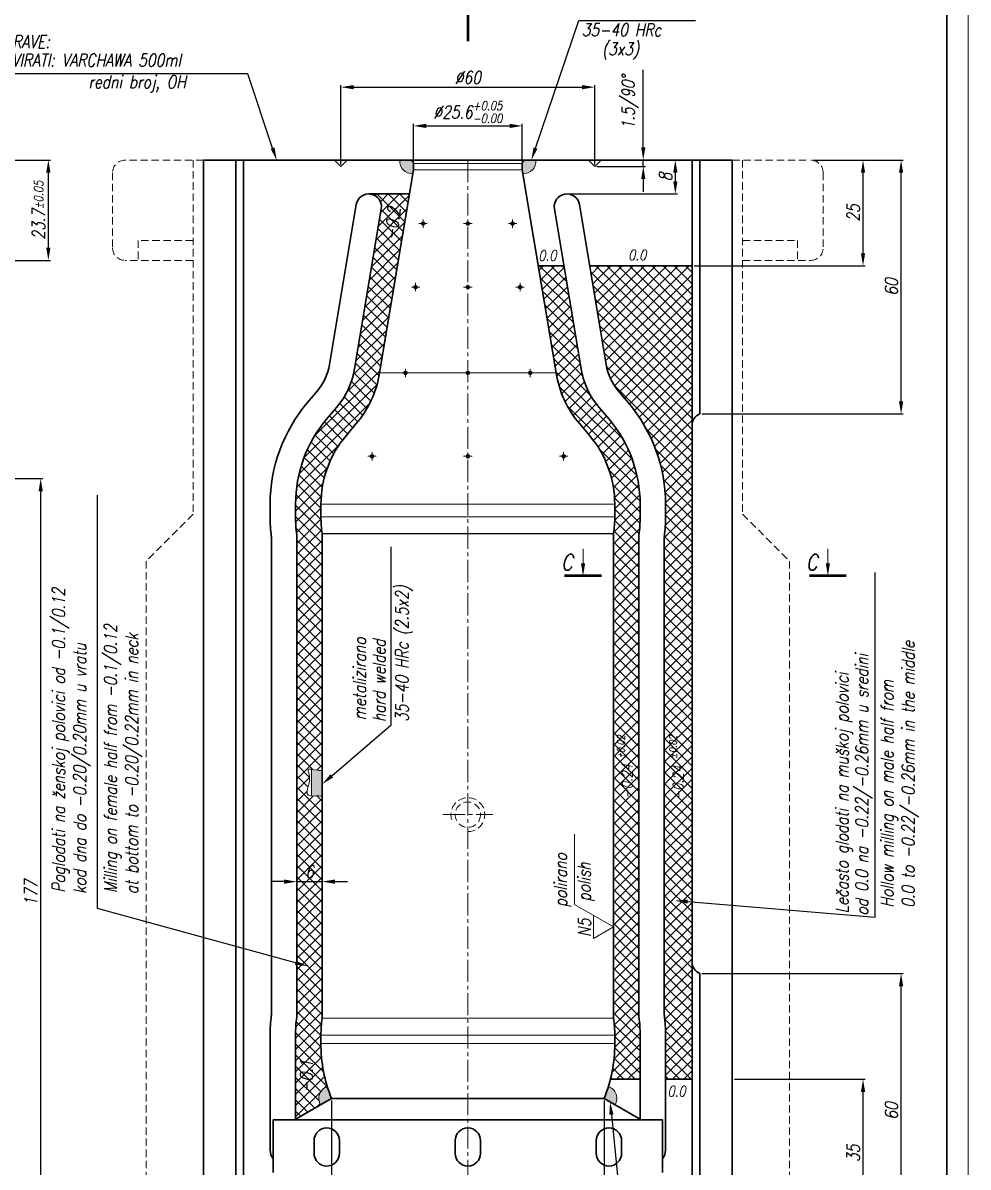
# Model space of a CAD drawing. Extents: x -180 to 1007, y -94 to 522.
# Drawn here: x 208.1 to 431.5, y 41.5 to 311.9 of the extents above; entities that cross this region are included whole.
import ezdxf
from ezdxf import colors
from ezdxf.entities.mleader import LeaderData, LeaderLine
from ezdxf.math import Vec2, Vec3

# ---------------------------------------------------------------- set-up
doc = ezdxf.new("R2010")
doc.units = 0
doc.header["$LTSCALE"] = 7
doc.header["$MEASUREMENT"] = 0
doc.linetypes.add('CENTER2', pattern=[1.125, 0.75, -0.125, 0.125, -0.125])
doc.linetypes.add('HIDDEN', pattern=[0.375, 0.25, -0.125])
doc.layers.get('0').update_dxf_attribs({"linetype": 'CONTINUOUS', "lineweight": 15})
for name, color, linetype, lineweight in [('1', 1, 'CENTER2', 15), ('2', 2, 'HIDDEN', 15), ('3', 3, 'CONTINUOUS', 30), ('4', 5, 'CONTINUOUS', 50), ('8', 252, 'CONTINUOUS', 15), ('ENGLISH', 252, 'CONTINUOUS', 18)]:
    doc.layers.add(name, color=color, linetype=linetype, lineweight=lineweight)
doc.styles.add('ITALICT', font='ITALICT.shx', dxfattribs={"width": 0.8, "height": 3})
doc.styles.get("Standard").update_dxf_attribs({"font": 'isocp.shx', "height": 3})
doc.dimstyles.get("Standard").update_dxf_attribs({"dimtxt": 3, "dimasz": 3, "dimexe": 0.5, "dimexo": 0.5, "dimgap": 0.8, "dimtad": 1, "dimdsep": 46, "dimtxsty": 'ITALICT', "dimcen": 0.09, "dimazin": 2, "dimtfac": 1, "dimtmove": 0, "dimatfit": 3, "dimfxl": 1, "dimtolj": 1, "dimtzin": 0, "dimarcsym": 0})

# ---------------------------------------------------------------- blocks, each defined once
blk = doc.blocks.new('*D12')
at = {"color": 0, "lineweight": -2, "transparency": 16777216}
for p, q in [((300.41, 279.17), (300.41, 288.05)), ((303.41, 287.55), (323.11, 287.55)), ((326.11, 279.17), (326.11, 288.05))]:
    blk.add_line(p, q, dxfattribs=at)
at = {"color": 0, "transparency": 16777216}
for points in [[(303.41, 288.05), (303.41, 287.05), (300.41, 287.55)], [(323.11, 288.05), (323.11, 287.05), (326.11, 287.55)]]:
    blk.add_solid(points, dxfattribs=at)
at = {"color": 0, "transparency": 16777216, "insert": (313.26, 290.83), "char_height": 3, "attachment_point": 5, "style": 'ITALICT'}
blk.add_mtext('\\A1;%%c25.6{}{\\H0.71x;\\C3;\\S+0.05^ -0.00;}', dxfattribs=at)
blk = doc.blocks.new('*D23')
at = {"color": 0, "lineweight": -2, "transparency": 16777216}
for p, q in [((161.23, 279.47), (214.6, 279.47)), ((214.1, 276.47), (214.1, 258.77)), ((161.23, 255.77), (214.6, 255.77))]:
    blk.add_line(p, q, dxfattribs=at)
at = {"color": 0, "transparency": 16777216}
for points in [[(213.6, 276.47), (214.6, 276.47), (214.1, 279.47)], [(213.6, 258.77), (214.6, 258.77), (214.1, 255.77)]]:
    blk.add_solid(points, dxfattribs=at)
at = {"color": 0, "transparency": 16777216, "insert": (211.8, 267.62), "char_height": 3, "attachment_point": 5, "rotation": 90, "style": 'ITALICT'}
blk.add_mtext('\\A1;23.7{}{\\H0.71x;\\C3;%%p0.05}', dxfattribs=at)
blk = doc.blocks.new('*D32')
at = {"color": 0, "lineweight": -2, "transparency": 16777216}
for p, q in [((281.03, 57.17), (281.03, 15.28)), ((345.48, 57.17), (345.48, 15.28)), ((284.03, 15.78), (342.48, 15.78))]:
    blk.add_line(p, q, dxfattribs=at)
at = {"color": 0, "transparency": 16777216}
for points in [[(284.03, 16.28), (284.03, 15.28), (281.03, 15.78)], [(342.48, 16.28), (342.48, 15.28), (345.48, 15.78)]]:
    blk.add_solid(points, dxfattribs=at)
at = {"color": 0, "transparency": 16777216, "insert": (313.26, 19.06), "char_height": 3, "attachment_point": 5, "style": 'ITALICT'}
blk.add_mtext('\\A1;%%c64.5{}{\\H0.71x;\\C3;\\S+0.05^ -0.00;}', dxfattribs=at)
blk = doc.blocks.new('*D36')
at = {"color": 0, "lineweight": -2, "transparency": 16777216}
for p, q in [((283.26, 278.47), (283.26, 297.21)), ((286.26, 296.71), (340.26, 296.71)), ((343.26, 278.47), (343.26, 297.21))]:
    blk.add_line(p, q, dxfattribs=at)
at = {"color": 0, "transparency": 16777216}
for points in [[(286.26, 297.21), (286.26, 296.21), (283.26, 296.71)], [(340.26, 297.21), (340.26, 296.21), (343.26, 296.71)]]:
    blk.add_solid(points, dxfattribs=at)
at = {"color": 0, "transparency": 16777216, "insert": (313.26, 299.01), "char_height": 3, "attachment_point": 5, "style": 'ITALICT'}
blk.add_mtext('\\A1;%%c60', dxfattribs=at)
blk = doc.blocks.new('*D37')
at = {"color": 0, "lineweight": -2, "transparency": 16777216}
for p, q in [((354.72, 282.47), (354.72, 300.78)), ((354.72, 277.97), (354.72, 279.47)), ((343.76, 277.97), (355.22, 277.97)), ((354.72, 274.97), (354.72, 271.97))]:
    blk.add_line(p, q, dxfattribs=at)
at = {"color": 0, "transparency": 16777216}
for points in [[(354.22, 282.47), (355.22, 282.47), (354.72, 279.47)], [(354.22, 274.97), (355.22, 274.97), (354.72, 277.97)]]:
    blk.add_solid(points, dxfattribs=at)
at = {"color": 0, "transparency": 16777216, "insert": (351.63, 293.13), "char_height": 3, "attachment_point": 5, "rotation": 90, "style": 'ITALICT'}
blk.add_mtext('\\A1;1.5/90%%D', dxfattribs=at)
blk = doc.blocks.new('*D38')
at = {"color": 0, "lineweight": -2, "transparency": 16777216}
for p, q in [((362.3, 274.47), (362.3, 276.47)), ((336.57, 271.47), (362.8, 271.47))]:
    blk.add_line(p, q, dxfattribs=at)
at = {"color": 0, "transparency": 16777216}
for points in [[(361.8, 276.47), (362.8, 276.47), (362.3, 279.47)], [(361.8, 274.47), (362.8, 274.47), (362.3, 271.47)]]:
    blk.add_solid(points, dxfattribs=at)
at = {"color": 0, "transparency": 16777216, "insert": (360, 275.47), "char_height": 3, "attachment_point": 5, "rotation": 90, "style": 'ITALICT'}
blk.add_mtext('\\A1;8', dxfattribs=at)
blk = doc.blocks.new('*D41')
at = {"color": 0, "lineweight": -2, "transparency": 16777216}
for p, q in [((394.76, 279.47), (416.16, 279.47)), ((415.66, 222.47), (415.66, 276.47)), ((368.58, 219.47), (416.16, 219.47))]:
    blk.add_line(p, q, dxfattribs=at)
at = {"color": 0, "transparency": 16777216}
for points in [[(415.16, 276.47), (416.16, 276.47), (415.66, 279.47)], [(415.16, 222.47), (416.16, 222.47), (415.66, 219.47)]]:
    blk.add_solid(points, dxfattribs=at)
at = {"color": 0, "transparency": 16777216, "insert": (413.36, 249.47), "char_height": 3, "attachment_point": 5, "rotation": 90, "style": 'ITALICT'}
blk.add_mtext('\\A1;60', dxfattribs=at)
blk = doc.blocks.new('*D42')
at = {"color": 0, "lineweight": -2, "transparency": 16777216}
for p, q in [((368.58, 87.22), (416.16, 87.22)), ((415.66, 30.22), (415.66, 84.22)), ((386.76, 27.22), (416.16, 27.22))]:
    blk.add_line(p, q, dxfattribs=at)
at = {"color": 0, "transparency": 16777216}
for points in [[(415.16, 84.22), (416.16, 84.22), (415.66, 87.22)], [(415.16, 30.22), (416.16, 30.22), (415.66, 27.22)]]:
    blk.add_solid(points, dxfattribs=at)
at = {"color": 0, "transparency": 16777216, "insert": (413.36, 54.72), "char_height": 3, "attachment_point": 5, "rotation": 90, "style": 'ITALICT'}
blk.add_mtext('\\A1;60', dxfattribs=at)
blk = doc.blocks.new('*D86')
at = {"color": 0, "lineweight": -2, "transparency": 16777216}
for p, q in [((376.26, 62.22), (407.16, 62.22)), ((406.66, 30.22), (406.66, 59.22)), ((386.76, 27.22), (407.16, 27.22))]:
    blk.add_line(p, q, dxfattribs=at)
at = {"color": 0, "transparency": 16777216}
for points in [[(406.16, 59.22), (407.16, 59.22), (406.66, 62.22)], [(406.16, 30.22), (407.16, 30.22), (406.66, 27.22)]]:
    blk.add_solid(points, dxfattribs=at)
at = {"color": 0, "transparency": 16777216, "insert": (404.36, 44.72), "char_height": 3, "attachment_point": 5, "rotation": 90, "style": 'ITALICT'}
blk.add_mtext('\\A1;35', dxfattribs=at)
blk = doc.blocks.new('*D97')
at = {"color": 0, "lineweight": -2, "transparency": 16777216}
for p, q in [((148.23, 204.22), (212.8, 204.22)), ((212.3, 30.22), (212.3, 201.22)), ((147.38, 27.22), (212.8, 27.22))]:
    blk.add_line(p, q, dxfattribs=at)
at = {"color": 0, "transparency": 16777216}
for points in [[(211.8, 201.22), (212.8, 201.22), (212.3, 204.22)], [(211.8, 30.22), (212.8, 30.22), (212.3, 27.22)]]:
    blk.add_solid(points, dxfattribs=at)
at = {"color": 0, "transparency": 16777216, "insert": (210, 106.26), "char_height": 3, "attachment_point": 5, "rotation": 90, "style": 'ITALICT'}
blk.add_mtext('\\A1;177', dxfattribs=at)
blk = doc.blocks.new('*D98')
at = {"color": 0, "lineweight": -2, "transparency": 16777216}
for p, q in [((394.76, 279.47), (407.16, 279.47)), ((406.66, 257.47), (406.66, 276.47)), ((366.76, 254.47), (407.16, 254.47))]:
    blk.add_line(p, q, dxfattribs=at)
at = {"color": 0, "transparency": 16777216}
for points in [[(406.16, 276.47), (407.16, 276.47), (406.66, 279.47)], [(406.16, 257.47), (407.16, 257.47), (406.66, 254.47)]]:
    blk.add_solid(points, dxfattribs=at)
at = {"color": 0, "transparency": 16777216, "insert": (404.36, 266.97), "char_height": 3, "attachment_point": 5, "rotation": 90, "style": 'ITALICT'}
blk.add_mtext('\\A1;25', dxfattribs=at)
blk = doc.blocks.new('A$C06FE1C3C')
for p, q in [((-9.22, 5.32), (-9.22, 21.93)), ((-9.22, 5.32), (0, 0)), ((-4.76, 2.75), (-4.76, -2.75)), ((-4.76, -2.75), (0, 0))]:
    blk.add_line(p, q)
at = {"style": 'ITALICT', "width": 0.8}
for s, p in [('polirano', (-11.02, 4.68)), ('N5', (-5.38, -2.36))]:
    blk.add_text(s, height=3, rotation=90, dxfattribs=at).set_placement(p)
at = {"layer": 'ENGLISH', "style": 'ITALICT', "width": 0.8}
blk.add_text('polish', height=3, rotation=90, dxfattribs=at).set_placement((-5.45, 6.02))
blk = doc.blocks.new('*D101')
at = {"color": 0, "linetype": 'ByBlock', "lineweight": -2, "transparency": 16777216}
for p, q in [((269.83, 108.94), (266.83, 108.94)), ((272.83, 109.33), (272.83, 109.44)), ((272.83, 108.94), (278.83, 108.94)), ((278.83, 109.33), (278.83, 109.44)), ((281.83, 108.94), (284.83, 108.94))]:
    blk.add_line(p, q, dxfattribs=at)
at = {"color": 0, "transparency": 16777216}
for points in [[(269.83, 109.44), (269.83, 108.44), (272.83, 108.94)], [(281.83, 109.44), (281.83, 108.44), (278.83, 108.94)]]:
    blk.add_solid(points, dxfattribs=at)
at = {"color": 0, "transparency": 16777216, "insert": (275.83, 111.24), "char_height": 3, "attachment_point": 5, "style": 'ITALICT'}
blk.add_mtext('\\A1;6', dxfattribs=at)

msp = doc.modelspace()

# ---------------------------------------------------------------- hatches: boundary and pattern name
h = msp.add_hatch(color=256)
h.dxf.hatch_style = 1
h.paths.add_polyline_path([(329.3312, 279.4683), (326.9061, 279.4683, 0.41421356), (326.1061, 278.6683), (326.1061, 277.1683), (326.2616, 276.235, 0.44514592)])
h.paths.add_polyline_path([(300.4061, 278.6683, 0.41421356), (299.6061, 279.4683), (297.1809, 279.4683, 0.44514592), (300.2505, 276.235), (300.4061, 277.1683)])
edge = h.paths.add_edge_path()
edge.add_spline(control_points=[(278.8311, 135.2253), (278.4976, 135.1826), (277.8219, 135.181), (276.7486, 135.4375), (276.3311, 135.4927)], knot_values=[10.55621248, 10.55621248, 10.55621248, 10.55621248, 11.56671098, 12.45186169, 12.45186169, 12.45186169, 12.45186169], degree=3, periodic=0)
edge.add_line((276.3311, 135.4927), (276.3311, 129.1771))
edge.add_spline(control_points=[(276.3311, 129.1771), (276.8844, 129.1557), (277.9164, 129.2827), (278.5766, 129.1613), (278.7905, 129.1026)], knot_values=[0.99617039, 0.99617039, 0.99617039, 0.99617039, 2.27984818, 2.94341118, 2.94341118, 2.94341118, 2.94341118], degree=3, periodic=0)
edge.add_line((278.8311, 129.0923), (278.8311, 135.2253))
h.paths.add_polyline_path([(281.0311, 57.6683, -0.02140781), (280.0386, 60.4993, 0.4699342), (278.433, 56.1683)])
h.paths.add_polyline_path([(346.4735, 60.4993, -0.02140781), (345.4811, 57.6683), (348.0792, 56.1683, 0.4699342)])
at = {"layer": '8'}
h = msp.add_hatch(dxfattribs=at)
h.set_pattern_fill('ANSI37', color=256, scale=15)
h.set_pattern_definition([(45, (274.5372, 95.1226), (-1.325825, 1.325825), []), (135, (274.5372, 95.1226), (-1.325825, -1.325825), [])])
h.paths.add_polyline_path([(278.8311, 118.0287), (272.8311, 118.0287), (272.8311, 77.2943, -0.03239131), (272.8059, 76.9068, 0.03239131), (272.5311, 72.6683), (272.5311, 52.7608), (278.433, 56.1683, -0.4699342), (280.0386, 60.4993, -0.07372273), (278.5311, 70.6683), (278.5311, 72.6683, -0.03710216), (278.8256, 76.6317, 0.03710216), (278.8311, 76.7056)])
edge = h.paths.add_edge_path()
edge.add_line((278.8311, 167.1551), (272.8311, 167.1551))
edge.add_line((272.8311, 167.1551), (272.8311, 118.0287))
edge.add_line((272.8311, 118.0287), (278.8311, 118.0287))
edge.add_line((278.8311, 118.0287), (278.8311, 129.0923))
edge.add_spline(control_points=[(278.7905, 129.1026), (278.5766, 129.1613), (277.9164, 129.2827), (276.8844, 129.1557), (276.3311, 129.1771)], knot_values=[0.99617039, 0.99617039, 0.99617039, 0.99617039, 1.65973339, 2.94341118, 2.94341118, 2.94341118, 2.94341118], degree=3, periodic=0)
edge.add_spline(control_points=[(276.3311, 129.1771), (276.0119, 129.1895), (274.9476, 129.3718), (275.7406, 132.1009), (276.0599, 133.6033), (275.2866, 135.5301), (275.9117, 135.5481), (276.3311, 135.4927)], knot_values=[2.94341118, 2.94341118, 2.94341118, 2.94341118, 3.68398295, 5.78973856, 8.89758354, 9.66711709, 10.55621248, 10.55621248, 10.55621248, 10.55621248], degree=3, periodic=0)
edge.add_spline(control_points=[(276.3311, 135.4927), (276.7486, 135.4375), (277.8219, 135.181), (278.4976, 135.1826), (278.8311, 135.2253)], knot_values=[10.55621248, 10.55621248, 10.55621248, 10.55621248, 11.4413632, 12.45186169, 12.45186169, 12.45186169, 12.45186169], degree=3, periodic=0)
edge.add_line((278.8311, 135.2253), (278.8311, 167.1551))
h.paths.add_polyline_path([(278.5311, 198.1683, -0.04746419), (278.9796, 202.8827), (272.8917, 202.8827, 0.03818649), (272.5311, 198.1683), (272.5311, 195.1683, 0.03239131), (272.8059, 190.9297, -0.03239131), (272.8311, 190.5422), (272.8311, 167.1551), (278.8311, 167.1551), (278.8311, 191.1309, 0.03710216), (278.8256, 191.2048, -0.03710216), (278.5311, 195.1683)])
h.paths.add_polyline_path([(299.4561, 271.4683), (289.8319, 271.4683, -0.46345458), (292.7911, 267.9751), (286.4877, 230.1546, -0.1353207), (282.2394, 220.9922), (279.8843, 218.2139, 0.13849839), (272.8917, 202.8827), (278.9796, 202.8827, -0.12907192), (284.4611, 214.3341), (286.8162, 217.1124, 0.1353207), (292.4061, 229.1683)])
h.paths.add_polyline_path([(297.2156, 259.8292), (298.2542, 269.5021), (293.7799, 269.9825), (292.7414, 260.3096)], flags=24)
h.paths.add_polyline_path([(277.3374, 58.5102), (277.3374, 67.8959), (272.8374, 67.8959), (272.8374, 58.5102)], flags=24)
h.paths.add_polyline_path([(274.2239, 108.9948), (277.4382, 108.9948), (277.4382, 113.4948), (274.2239, 113.4948)], flags=24)
h = msp.add_hatch(dxfattribs=at)
h.set_pattern_fill('ANSI37', color=256, scale=15)
h.set_pattern_definition([(45, (349.2383, 102.8673), (-1.325825, 1.325825), []), (135, (349.2383, 102.8673), (-1.325825, -1.325825), [])])
h.paths.add_polyline_path([(353.6811, 152.3179), (347.6811, 152.3891), (347.6811, 76.7056, 0.03710216), (347.6866, 76.6317, -0.03710216), (347.9811, 72.6683), (347.9811, 70.6683, -0.06094599), (346.9472, 62.2183), (353.9811, 62.2183), (353.9811, 72.6683, 0.03239131), (353.7062, 76.9068, -0.03239131), (353.6811, 77.2943)])
h.paths.add_polyline_path([(366.2561, 152.1688), (359.6811, 152.2468), (359.6811, 77.6683, 0.02997305), (359.7026, 77.3095, -0.02997305), (359.9811, 72.6683), (359.9811, 62.2183), (366.2561, 62.2183)])
h.paths.add_polyline_path([(366.2561, 254.4683), (342.0549, 254.4683), (345.9428, 231.141, 0.1353207), (348.8495, 224.872), (351.2047, 222.0937, -0.1776243), (359.9811, 198.1683), (359.9811, 195.1683, -0.02997305), (359.7026, 190.527, 0.02997305), (359.6811, 190.1683), (359.6811, 152.2468), (366.2561, 152.1688)])
h.paths.add_polyline_path([(346.6279, 218.2139), (344.2727, 220.9922, -0.1353207), (340.0244, 230.1546), (335.9722, 254.4683), (329.8894, 254.4683), (334.1061, 229.1683, 0.1353207), (339.6959, 217.1124), (342.0511, 214.3341, -0.1776243), (347.9811, 198.1683), (347.9811, 195.1683, -0.03710216), (347.6866, 191.2048, 0.03710216), (347.6811, 191.1309), (347.6811, 152.3891), (353.6811, 152.3179), (353.6811, 190.5422, -0.03239131), (353.7062, 190.9297, 0.03239131), (353.9811, 195.1683), (353.9811, 198.1683, 0.1776243)])
h.paths.add_polyline_path([(363.0726, 138.0666), (363.0726, 145.4083), (360.4476, 145.4083), (360.4476, 138.0666)], flags=24)
h.paths.add_polyline_path([(364.8322, 127.7311), (364.8322, 137.8382), (361.0822, 137.8382), (361.0822, 127.7311)], flags=24)
h.paths.add_polyline_path([(350.7684, 138.0666), (350.7684, 145.4083), (348.1434, 145.4083), (348.1434, 138.0666)], flags=24)
h.paths.add_polyline_path([(352.7896, 128.1071), (352.7896, 138.2143), (349.0396, 138.2143), (349.0396, 128.1071)], flags=24)

# ---------------------------------------------------------------- linework, layer by layer
for p, q in [((431.4997, 506.465), (431.4997, -94.1371)), ((340.4873, 184.203), (340.4873, 187.6264)), ((398.3518, 184.203), (398.3518, 187.6264)), ((276.3311, 135.4927), (276.3311, 129.1771))]:
    msp.add_line(p, q)
for centre, start, end in [((300.1718, 279.2339), 175.520359, 271.504528), ((326.3404, 279.2339), 268.495472, 4.479641), ((281.0311, 57.6683), 109.318275, 210.00002), ((345.4811, 57.6683), 329.99998, 70.681725)]:
    msp.add_arc(centre, 3, start, end)
msp.add_open_spline([(278.7905, 129.1026), (278.5766, 129.1613), (277.6653, 129.3289), (274.7766, 128.7835), (275.7406, 132.1009), (276.0599, 133.6033), (275.1429, 135.888), (277.5051, 135.1803), (278.4976, 135.1826), (278.8311, 135.2253)], degree=3, knots=[0.99617039, 0.99617039, 0.99617039, 0.99617039, 1.65973339, 3.68398295, 5.78973856, 8.89758354, 9.66711709, 11.4413632, 12.45186169, 12.45186169, 12.45186169, 12.45186169])
for points in [[(340.9873, 184.203), (339.9873, 184.203), (340.4873, 181.203)], [(398.8518, 184.203), (397.8518, 184.203), (398.3518, 181.203)]]:
    msp.add_solid(points)
at = {"layer": '1'}
for p, q in [((313.2561, 279.4683), (313.2561, 27.2183)), ((302.673, 265.4683), (302.673, 263.4683)), ((323.8391, 265.4683), (323.8391, 263.4683)), ((301.673, 264.4683), (303.673, 264.4683)), ((312.2561, 264.4683), (314.2561, 264.4683)), ((324.8391, 264.4683), (322.8391, 264.4683)), ((299.9053, 249.4683), (301.9053, 249.4683)), ((300.9053, 250.4683), (300.9053, 248.4683)), ((312.2561, 249.4683), (314.2561, 249.4683)), ((326.6069, 249.4683), (324.6069, 249.4683)), ((325.6069, 250.4683), (325.6069, 248.4683)), ((298.5129, 230.1683), (298.5129, 228.1683)), ((327.9993, 230.1683), (327.9993, 228.1683)), ((297.5129, 229.1683), (299.5129, 229.1683)), ((312.2561, 229.1683), (314.2561, 229.1683)), ((328.9993, 229.1683), (326.9993, 229.1683)), ((289.6107, 209.4683), (291.6107, 209.4683)), ((290.6107, 210.4683), (290.6107, 208.4683)), ((312.2561, 209.4683), (314.2561, 209.4683)), ((336.9015, 209.4683), (334.9015, 209.4683)), ((335.9015, 210.4683), (335.9015, 208.4683)), ((307.3809, 124.7683), (319.1479, 124.7683))]:
    msp.add_line(p, q, dxfattribs=at)
at = {"layer": '2'}
for p, q in [((250.7561, 279.4683), (232.2561, 279.4683)), ((248.3061, 279.4683), (248.3061, 195.7683)), ((375.7561, 279.4683), (394.2561, 279.4683)), ((378.2061, 279.4683), (378.2061, 195.7683)), ((229.2561, 276.4683), (229.2561, 258.7683)), ((397.2561, 276.4683), (397.2561, 258.7683)), ((248.3061, 260.4683), (235.3061, 260.4683)), ((235.3061, 260.4683), (235.3061, 255.7683)), ((378.2061, 260.4683), (391.2061, 260.4683)), ((391.2061, 260.4683), (391.2061, 255.7683)), ((248.3061, 255.7683), (232.2561, 255.7683)), ((378.2061, 255.7683), (394.2561, 255.7683)), ((248.3061, 195.7683), (237.2561, 184.7183)), ((378.2061, 195.7683), (389.2561, 184.7183)), ((237.2561, 184.7183), (237.2561, 30.2183)), ((389.2561, 184.7183), (389.2561, 30.2183))]:
    msp.add_line(p, q, dxfattribs=at)
msp.add_circle((313.2561, 124.7683), 3, dxfattribs=at)
for centre, radius, start, end in [((232.2561, 276.4683), 3, 90, 180), ((394.2561, 276.4683), 3, 0, 90), ((232.2561, 258.7683), 3, 180, 270), ((394.2561, 258.7683), 3, 270, 0), ((313.2561, 124.7683), 4, 270, 206.70514)]:
    msp.add_arc(centre, radius, start, end, dxfattribs=at)
at = {"layer": '3'}
for p, q in [((426.4997, 501.465), (426.4997, -89.1371)), ((313.2561, 279.4683), (250.7561, 279.4683)), ((250.7561, 279.4683), (250.7561, 27.2183)), ((258.4362, 279.4683), (258.4362, 27.2183)), ((260.2561, 279.4683), (260.2561, 27.2183)), ((283.2561, 277.9683), (281.7561, 279.4683)), ((283.2561, 277.9683), (284.7561, 279.4683)), ((300.4061, 278.6683), (300.4061, 277.1683)), ((313.2561, 279.4683), (375.7561, 279.4683)), ((326.1061, 278.6683), (326.1061, 277.1683)), ((343.2561, 277.9683), (341.7561, 279.4683)), ((343.2561, 277.9683), (344.7561, 279.4683)), ((366.2561, 279.4683), (366.2561, 37.2183)), ((368.0759, 279.4683), (368.0759, 219.4683)), ((375.7561, 279.4683), (375.7561, 27.2183)), ((300.4061, 277.1683), (292.4061, 229.1683)), ((326.1061, 277.1683), (334.1061, 229.1683)), ((299.4561, 271.4683), (289.8319, 271.4683)), ((286.8728, 268.9615), (280.5693, 231.141)), ((292.7911, 267.9751), (286.4877, 230.1546)), ((333.721, 267.9751), (340.0244, 230.1546)), ((339.6394, 268.9615), (345.9428, 231.141)), ((329.8894, 254.4683), (335.9722, 254.4683)), ((342.0549, 254.4683), (366.2561, 254.4683)), ((277.6626, 224.872), (275.3075, 222.0937)), ((348.8495, 224.872), (351.2047, 222.0937)), ((282.2394, 220.9922), (279.8843, 218.2139)), ((344.2727, 220.9922), (346.6279, 218.2139)), ((286.8162, 217.1124), (284.4611, 214.3341)), ((339.6959, 217.1124), (342.0511, 214.3341)), ((266.5311, 195.1683), (266.5311, 198.1683)), ((272.5311, 195.1683), (272.5311, 198.1683)), ((278.5311, 195.1683), (278.5311, 198.1683)), ((347.9811, 195.1683), (347.9811, 198.1683)), ((353.9811, 195.1683), (353.9811, 198.1683)), ((359.9811, 195.1683), (359.9811, 198.1683)), ((266.8311, 190.1683), (266.8311, 77.6683)), ((272.8311, 190.5422), (272.8311, 77.2943)), ((278.8311, 191.1309), (278.8311, 76.7056)), ((347.6811, 191.1309), (347.6811, 76.7056)), ((353.6811, 190.5422), (353.6811, 77.2943)), ((359.6811, 190.1683), (359.6811, 77.6683)), ((368.0759, 87.2183), (368.0759, 37.2183)), ((266.5311, 72.6683), (266.5311, 45.4328)), ((272.5311, 72.6683), (272.5311, 52.7608)), ((278.5311, 72.6683), (278.5311, 70.6683)), ((347.9811, 72.6683), (347.9811, 70.6683)), ((353.9811, 72.6683), (353.9811, 52.7608)), ((359.9811, 72.6683), (359.9811, 45.4328)), ((346.9472, 62.2183), (353.9811, 62.2183)), ((359.9811, 62.2183), (366.2561, 62.2183)), ((281.0311, 57.6683), (272.2842, 52.6182)), ((313.2561, 57.6683), (281.0311, 57.6683)), ((313.2561, 57.6683), (345.4811, 57.6683)), ((345.4811, 57.6683), (354.2279, 52.6182)), ((313.2561, 52.6183), (267.2561, 52.6183)), ((267.2561, 52.6183), (267.2561, 40.2178)), ((313.2561, 52.6183), (359.2561, 52.6183)), ((359.2561, 52.6183), (359.2561, 40.2178)), ((276.9036, 47.7183), (276.9036, 44.7183)), ((282.9036, 47.7183), (282.9036, 44.7183)), ((310.2561, 47.7183), (310.2561, 44.7183)), ((316.2561, 47.7183), (316.2561, 44.7183)), ((343.6086, 47.7183), (343.6086, 44.7183)), ((349.6086, 47.7183), (349.6086, 44.7183))]:
    msp.add_line(p, q, dxfattribs=at)
for centre in [(302.673, 264.4683), (313.2561, 264.4683), (323.8391, 264.4683), (300.9053, 249.4683), (313.2561, 249.4683), (325.6069, 249.4683), (298.5129, 229.1683), (313.2561, 229.1683), (327.9993, 229.1683), (290.6107, 209.4683), (313.2561, 209.4683), (335.9015, 209.4683)]:
    msp.add_circle(centre, 0.35, dxfattribs=at)
for centre, radius, start, end in [((299.6061, 278.6683), 0.8, 0, 90), ((326.9061, 278.6683), 0.8, 90, 180), ((289.8319, 268.4683), 3, 350.537678, 170.537678), ((336.6802, 268.4683), 3, 9.462322, 189.462322), ((267.7462, 233.2782), 13, 319.711706, 350.537678), ((267.7462, 233.2782), 19, 319.711706, 350.537678), ((358.7659, 233.2782), 19, 189.462322, 220.288294), ((358.7659, 233.2782), 13, 189.462322, 220.288294), ((267.7462, 233.2782), 25, 319.711706, 350.537678), ((358.7659, 233.2782), 25, 189.462322, 220.288294), ((303.5311, 198.1683), 37, 139.711706, 180), ((322.9811, 198.1683), 37, 0, 40.288294), ((369.2561, 216.7101), 3, 113.16513, 180), ((303.5311, 198.1683), 31, 139.711706, 180), ((322.9811, 198.1683), 31, 0, 40.288294), ((303.5311, 198.1683), 25, 139.711706, 180), ((322.9811, 198.1683), 25, 0, 40.288294), ((305.3477, 195.1683), 38.8167, 180, 186.867261), ((305.3477, 195.1683), 32.8167, 180, 187.420946), ((305.3477, 195.1683), 26.8167, 180, 188.49929), ((321.1644, 195.1683), 26.8167, 351.50071, 0), ((321.1644, 195.1683), 32.8167, 352.579054, 0), ((321.1644, 195.1683), 38.8167, 353.132739, 0), ((263.8311, 190.1683), 3, 0, 6.867261), ((269.8311, 190.5422), 3, 0, 7.420946), ((278.3311, 191.1309), 0.5, 0, 8.49929), ((348.1811, 191.1309), 0.5, 171.50071, 180), ((356.6811, 190.5422), 3, 172.579054, 180), ((362.6811, 190.1683), 3, 173.132739, 180), ((369.2561, 89.9764), 3, 180, 246.83487), ((305.3477, 72.6683), 38.8167, 173.132739, 180), ((263.8311, 77.6683), 3, 353.132739, 0), ((305.3477, 72.6683), 32.8167, 172.579054, 180), ((269.8311, 77.2943), 3, 352.579054, 0), ((305.3477, 72.6683), 26.8167, 171.50071, 180), ((278.3311, 76.7056), 0.5, 351.50071, 0), ((348.1811, 76.7056), 0.5, 180, 188.49929), ((321.1644, 72.6683), 26.8167, 0, 8.49929), ((356.6811, 77.2943), 3, 180, 187.420946), ((321.1644, 72.6683), 32.8167, 0, 7.420946), ((362.6811, 77.6683), 3, 180, 186.867261), ((321.1644, 72.6683), 38.8167, 0, 6.867261), ((313.5811, 70.6683), 35.05, 180, 201.771054), ((312.9311, 70.6683), 35.05, 338.228946, 0), ((279.9036, 47.7183), 3, 0, 180), ((313.2561, 47.7183), 3, 0, 180), ((346.6086, 47.7183), 3, 0, 180), ((269.5311, 45.4328), 3, 180, 220.682512), ((279.9036, 44.7183), 3, 180, 0), ((313.2561, 44.7183), 3, 180, 0), ((346.6086, 44.7183), 3, 180, 0), ((356.9811, 45.4328), 3, 319.317488, 0)]:
    msp.add_arc(centre, radius, start, end, dxfattribs=at)
at = {"layer": '4'}
for p, q in [((313.2561, 317.5456), (313.2561, 307.5456)), ((344.8426, 181.203), (336.1321, 181.203)), ((402.707, 181.203), (393.9965, 181.203))]:
    msp.add_line(p, q, dxfattribs=at)
at = {"layer": '8'}
for p, q in [((313.2561, 278.6683), (300.4061, 278.6683)), ((313.2561, 278.6683), (326.1061, 278.6683)), ((313.2561, 277.1683), (300.4061, 277.1683)), ((313.2561, 277.1683), (326.1061, 277.1683)), ((313.2561, 229.1683), (292.4061, 229.1683)), ((313.2561, 229.1683), (334.1061, 229.1683)), ((313.2561, 198.1683), (278.5311, 198.1683)), ((313.2561, 198.1683), (347.9811, 198.1683)), ((313.2561, 195.1683), (278.5311, 195.1683)), ((313.2561, 195.1683), (347.9811, 195.1683)), ((278.8256, 191.2048), (313.2561, 191.2048)), ((313.2561, 191.1309), (278.8311, 191.1309)), ((347.6866, 191.2048), (313.2561, 191.2048)), ((313.2561, 191.1309), (347.6811, 191.1309)), ((278.8256, 76.6317), (313.2561, 76.6317)), ((313.2561, 76.7056), (278.8311, 76.7056)), ((313.2561, 76.7056), (347.6811, 76.7056)), ((347.6866, 76.6317), (313.2561, 76.6317)), ((313.2561, 72.6683), (278.5311, 72.6683)), ((313.2561, 70.6683), (278.5311, 70.6683)), ((313.2561, 72.6683), (347.9811, 72.6683)), ((313.2561, 70.6683), (347.9811, 70.6683))]:
    msp.add_line(p, q, dxfattribs=at)

# ---------------------------------------------------------------- block references
msp.add_blockref('A$C06FE1C3C', (347.6811, 98.2365))

# ---------------------------------------------------------------- texts
at = {"style": 'ITALICT', "width": 0.8}
for s, height, p in [('35-40 HRc', 3, (340.1823, 308.7556)), ('(3x3)', 3, (344.9737, 304.2598)), ('GRAVIRATI: VARCHAWA 500ml ', 3, (199.2285, 301.6046)), ('redni broj, OH', 3, (223.5444, 296.4469)), ('0.0', 2.5, (329.9202, 255.6785)), ('0.0', 2.5, (351.1515, 255.7867)), ('C', 3.75, (335.3467, 182.5591)), ('C', 3.75, (393.2111, 182.5591)), ('0.0', 2.5, (360.4507, 58.1486))]:
    msp.add_text(s, height=height, dxfattribs=at).set_placement(p)
for s, height, rotation, p in [('-0.2', 3, 83.87186, (296.5256, 260.4277)), ('Poglodati na ženskoj polovici od -0.1/0.12', 3, 90, (218.0356, 106.3508)), ('35-40 HRc (2.5x2)', 3, 90, (299.1949, 146.6701)), ('kod dna do -0.20/0.20mm u vratu', 3, 90, (223.0368, 106.0492)), ('metalizirano', 3, 90, (289.1735, 147.1194)), ('od 0.0 na -0.22/-0.26mm u sredini', 3, 90, (407.8802, 100.9403)), ('Lečasto glodati na muškoj polovici', 3, 90, (403.2066, 101.4657)), (' %%p0.02', 1.75, 90, (350.3309, 137.0375)), (' %%p0.02', 1.75, 90, (362.6351, 137.0375)), ('-0.24', 2.5, 90, (352.1646, 128.5417)), ('-0.24', 2.5, 90, (364.2072, 128.1656)), ('-0.1', 3, 90, (276.5874, 59.0316))]:
    msp.add_text(s, height=height, rotation=rotation, dxfattribs=at).set_placement(p)
at = {"layer": 'ENGLISH', "style": 'ITALICT', "width": 0.8}
msp.add_text('ENGRAVE:', height=3, dxfattribs=at).set_placement((199.2228, 305.9676))
for s, p in [('Milling on female half from -0.1/0.12', (230.3001, 106.2571)), ('at bottom to -0.20/0.22mm in neck', (235.3014, 105.9555)), ('0.0 to -0.22/-0.26mm in the middle', (418.8353, 102.7654)), ('hard welded', (293.7891, 146.6701)), ('Hollow milling on male half from', (413.8541, 102.8342))]:
    msp.add_text(s, height=3, rotation=90, dxfattribs=at).set_placement(p)

# ---------------------------------------------------------------- dimensions: what is measured, and where the dimension line sits
dim = msp.add_linear_dim(base=(343.2561, 296.7085), p1=(283.2561, 277.9683), p2=(343.2561, 277.9683), text='%%c<>', dimstyle='Standard')
dim.commit()
dim.dimension.update_dxf_attribs({"geometry": '*D36', "text_midpoint": (313.2561, 299.0085)})
dim = msp.add_linear_dim(base=(354.7207, 279.4683), p1=(343.2561, 277.9683), p2=(354.7207, 279.4683), angle=90, text='<>/90%%D', dimstyle='Standard')
dim.commit()
dim.dimension.update_dxf_attribs({"geometry": '*D37', "text_midpoint": (351.635, 293.1254)})
for base, p1, p2, text, override, picture, middle in [((326.1061, 287.5477), (300.4061, 278.6683), (326.1061, 278.6683), '%%c25.6{}{\\H0.71x;\\C3;\\S+0.05^ -0.00;}', {"dimtp": 0.05, "dimtm": 0}, '*D12', (313.2561, 290.8327)), ((345.4811, 15.7781), (281.0311, 57.6683), (345.4811, 57.6683), '%%c64.5{}{\\H0.71x;\\C3;\\S+0.05^ -0.00;}', {"dimtp": 0.05, "dimtm": 0, "dimtmove": 0}, '*D32', (313.2561, 19.0631))]:
    dim = msp.add_linear_dim(base=base, p1=p1, p2=p2, text=text, dimstyle='Standard', override=override)
    dim.commit()
    dim.dimension.update_dxf_attribs({"geometry": picture, "text_midpoint": middle})
dim = msp.add_linear_dim(base=(214.1032, 255.7683), p1=(160.7259, 279.4683), p2=(160.7259, 255.7683), angle=90, text='<>{}{\\H0.71x;\\C3;%%p0.05}', dimstyle='Standard', override={"dimtp": 0.05, "dimtm": 0.05, "dimtmove": 0})
dim.commit()
dim.dimension.update_dxf_attribs({"geometry": '*D23', "text_midpoint": (214.1032, 267.6183), "dimtype": 160})
dim = msp.add_linear_dim(base=(362.2996, 279.4683), p1=(336.0741, 271.4683), p2=(362.2996, 279.4683), angle=90, dimstyle='Standard')
dim.commit()
dim.dimension.update_dxf_attribs({"geometry": '*D38', "text_midpoint": (359.9996, 275.4683)})
dim = msp.add_linear_dim(base=(406.658, 279.4683), p1=(366.2561, 254.4683), p2=(394.2561, 279.4683), angle=90, dimstyle='Standard', override={"dimtmove": 0})
dim.commit()
dim.dimension.update_dxf_attribs({"geometry": '*D98', "text_midpoint": (404.358, 266.9683)})
for base, p1, p2, picture, middle in [((415.658, 279.4683), (368.0759, 219.4683), (394.2561, 279.4683), '*D41', (415.658, 249.4683)), ((212.3002, 204.2183), (146.8759, 27.2183), (147.7259, 204.2183), '*D97', (212.3002, 106.2554)), ((415.658, 87.2183), (386.2561, 27.2183), (368.0759, 87.2183), '*D42', (415.658, 54.7183)), ((406.658, 62.2183), (386.2561, 27.2183), (375.7561, 62.2183), '*D86', (406.658, 44.7183))]:
    dim = msp.add_linear_dim(base=base, p1=p1, p2=p2, angle=90, dimstyle='Standard', override={"dimtmove": 0})
    dim.commit()
    dim.dimension.update_dxf_attribs({"geometry": picture, "text_midpoint": middle, "dimtype": 160})
dim = msp.add_aligned_dim(p1=(272.8311, 108.8293), p2=(278.8311, 108.8293), distance=0.1155, dimstyle='Standard', override={"dimarcsym": 1})
dim.commit()
dim.dimension.update_dxf_attribs({"geometry": '*D101', "text_midpoint": (275.8311, 111.2448)})

# ---------------------------------------------------------------- leaders
ml = msp.add_multileader_mtext('Standard')
ml.set_content('', color=256)
ml.set_leader_properties()
ml.build(insert=Vec2(0, 0))
ml.multileader.update_dxf_attribs({"text_right_attachment_type": 6, "dogleg_length": 0.36, "arrow_head_size": 3})
ctx = ml.context
ctx.base_point, ctx.arrow_head_size, ctx.plane_origin = Vec3(367.0341, 312.5005), 3, Vec3(306.0187, 260.5083)
ctx.right_attachment = 6
notes = []
notes.append((ctx, [(0, (1, 1, 0), (339.4532, 312.5005), (1, 0), 27.5809, [(0, [(328.273, 279.4683)], 0, [])])]))
ctx.mtext.insert, ctx.mtext.flow_direction = Vec3(369.0341, 314.5005), 5
ml = msp.add_multileader_mtext('Standard')
ml.set_content('', color=256)
ml.set_leader_properties()
ml.build(insert=Vec2(0, 0))
ml.multileader.update_dxf_attribs({"text_right_attachment_type": 6, "dogleg_length": 0.36, "arrow_head_size": 3})
ctx = ml.context
ctx.base_point, ctx.arrow_head_size, ctx.plane_origin = Vec3(195.6751, 301.8974), 3, Vec3(294.7229, 247.9051)
ctx.right_attachment, ctx.text_align_type = 6, 2
notes.append((ctx, [(0, (1, 1, 0), (261.2884, 299.8974), (-1, 0), 61.6133, [(0, [(268.0678, 279.4683)], 0, [])])]))
ctx.mtext.insert, ctx.mtext.alignment, ctx.mtext.flow_direction = Vec3(197.6751, 303.8974), 3, 5
ml = msp.add_multileader_mtext('Standard')
ml.set_content('', color=256)
ml.set_leader_properties()
ml.build(insert=Vec2(0, 0))
ml.multileader.update_dxf_attribs({"text_right_attachment_type": 6, "dogleg_length": 0.36, "arrow_head_size": 3})
ctx = ml.context
ctx.base_point, ctx.arrow_head_size, ctx.plane_origin, ctx.plane_x_axis, ctx.plane_y_axis = Vec3(227.6974, 202.2664), 3, Vec3(173.7051, 69.1371), Vec3(0, -1), Vec3(1, 0)
ctx.right_attachment, ctx.text_align_type = 6, 2
notes.append((ctx, [(0, (1, 1, 0), (225.6974, 102.5716), (0, 1), 95.6949, [(0, [(275.3929, 88.97)], 0, [])])]))
ctx.mtext.insert, ctx.mtext.text_direction, ctx.mtext.rotation, ctx.mtext.alignment, ctx.mtext.flow_direction = Vec3(229.6974, 200.2664), Vec3(0, -1), 4.71238898, 3, 5
ml = msp.add_multileader_mtext('Standard')
ml.set_content('', color=256)
ml.set_leader_properties()
ml.build(insert=Vec2(0, 0))
ml.multileader.update_dxf_attribs({"text_right_attachment_type": 6, "dogleg_length": 0.36, "arrow_head_size": 3})
ctx = ml.context
ctx.base_point, ctx.arrow_head_size, ctx.plane_origin, ctx.plane_x_axis, ctx.plane_y_axis = Vec3(297.1011, 190.0813), 3, Vec3(243.1088, 112.5913), Vec3(0, -1), Vec3(1, 0)
ctx.right_attachment, ctx.text_align_type = 6, 2
notes.append((ctx, [(0, (1, 1, 0), (295.1011, 146.0258), (0, 1), 40.0555, [(0, [(278.8311, 131.9717)], 0, [])])]))
ctx.mtext.insert, ctx.mtext.text_direction, ctx.mtext.rotation, ctx.mtext.alignment, ctx.mtext.flow_direction = Vec3(299.1011, 188.0813), Vec3(0, -1), 4.71238898, 3, 5
ml = msp.add_multileader_mtext('Standard')
ml.set_content('', color=256)
ml.set_leader_properties()
ml.build(insert=Vec2(0, 0))
ml.multileader.update_dxf_attribs({"text_right_attachment_type": 6, "dogleg_length": 0.36, "arrow_head_size": 3})
ctx = ml.context
ctx.base_point, ctx.arrow_head_size, ctx.plane_origin, ctx.plane_x_axis, ctx.plane_y_axis = Vec3(411.502, 183.9787), 3, Vec3(357.5097, 67.1283), Vec3(0, -1), Vec3(1, 0)
ctx.right_attachment, ctx.text_align_type = 6, 2
notes.append((ctx, [(0, (1, 1, 0), (409.502, 100.5628), (0, 1), 79.416, [(0, [(362.2139, 104.4605)], 0, [])])]))
ctx.mtext.insert, ctx.mtext.text_direction, ctx.mtext.rotation, ctx.mtext.alignment, ctx.mtext.flow_direction = Vec3(413.502, 181.9787), Vec3(0, -1), 4.71238898, 3, 5
ml = msp.add_multileader_mtext('Standard')
ml.set_content('', color=256)
ml.set_leader_properties()
ml.build(insert=Vec2(0, 0))
ml.multileader.update_dxf_attribs({"text_right_attachment_type": 6, "dogleg_length": 0.36, "arrow_head_size": 3})
ctx = ml.context
ctx.base_point, ctx.arrow_head_size, ctx.plane_origin = Vec3(380.8736, -7.6434), 3, Vec3(319.8582, -59.6356)
ctx.right_attachment = 6
notes.append((ctx, [(0, (1, 1, 0), (353.2927, -7.6434), (1, 0), 27.5809, [(0, [(346.8837, 56.8585)], 0, [])])]))
ctx.mtext.insert, ctx.mtext.flow_direction = Vec3(382.8736, -5.6434), 5
for ctx, leaders in notes:
    for number, flags, end, landing, length, lines in leaders:
        leader = LeaderData()
        leader.index, (leader.has_last_leader_line, leader.has_dogleg_vector, leader.attachment_direction) = number, flags
        leader.last_leader_point, leader.dogleg_vector, leader.dogleg_length = Vec3(end), Vec3(landing), length
        for number, points, colour, breaks in lines:
            line = LeaderLine()
            line.index, line.vertices, line.color, line.breaks = number, Vec3.list(points), colors.encode_raw_color(colour), breaks
            leader.lines.append(line)
        ctx.leaders.append(leader)

doc.saveas('drawing.dxf')
